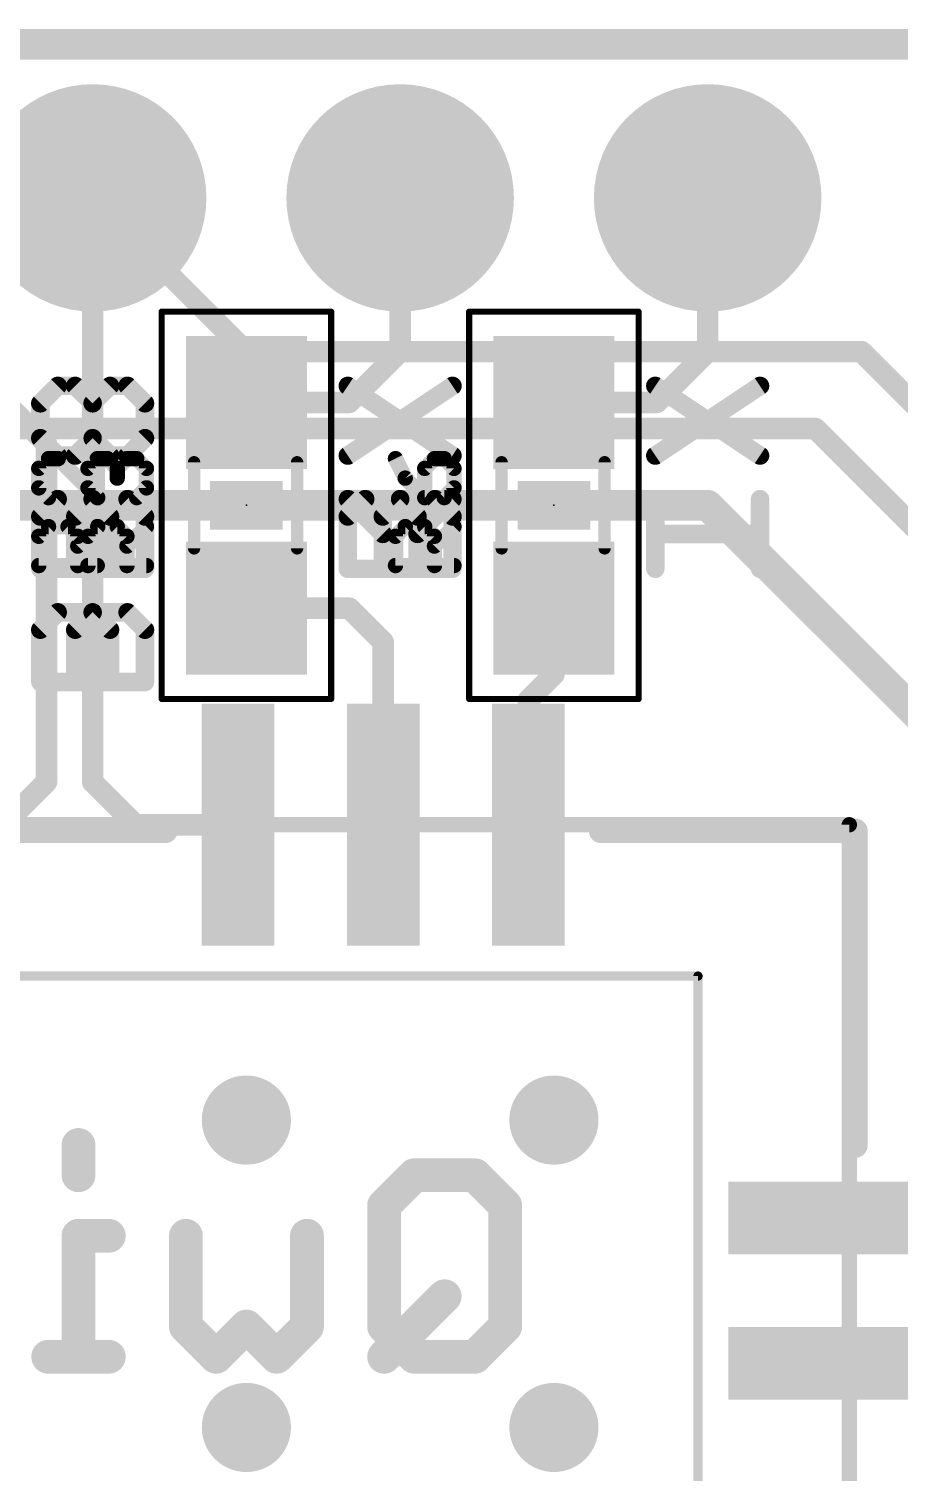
# Model space of a CAD drawing. Extents: x -38 to 69, y -72 to 37.
# Drawn here: x 14.71 to 21.9, y 13.6 to 25.53 of the extents above; entities that cross this region are included whole.
import ezdxf

# ---------------------------------------------------------------- set-up
doc = ezdxf.new("R2010")
doc.units = 0
for name, color, linetype in [('1', 12, 'CONTINUOUS'), ('16', 132, 'CONTINUOUS'), ('17', 110, 'CONTINUOUS'), ('18', 110, 'CONTINUOUS'), ('20', 53, 'CONTINUOUS'), ('21', 41, 'CONTINUOUS'), ('22', 40, 'CONTINUOUS'), ('23', 53, 'CONTINUOUS'), ('25', 253, 'CONTINUOUS'), ('35', 253, 'CONTINUOUS'), ('39', 12, 'CONTINUOUS'), ('51', 53, 'CONTINUOUS')]:
    doc.layers.add(name, color=color, linetype=linetype)

# ---------------------------------------------------------------- blocks, each defined once
blk = doc.blocks.new('RECT')
blk.add_solid([(-0.5, -0.5), (0.5, -0.5), (-0.5, 0.5), (0.5, 0.5)])
blk = doc.blocks.new('ROUNDP')
at = {"const_width": 0.5}
blk.add_lwpolyline([(0, -0.25, 1), (0, 0.25, 1), (0, -0.25)], format="xyb", dxfattribs=at)
blk = doc.blocks.new('ROUNDV')
at = {"const_width": 0.5}
blk.add_lwpolyline([(0, -0.25, 1), (0, 0.25, 1), (0, -0.25)], format="xyb", dxfattribs=at)

msp = doc.modelspace()

# ---------------------------------------------------------------- linework, layer by layer
at = {"layer": '1'}
for points, const_width in [([(0, 25.4), (30.48, 25.4)], 0.254), ([(15.24, 19.304), (15.24, 24.13)], 0.1778), ([(17.78, 22.86), (17.78, 24.13)], 0.1778), ([(20.32, 22.86), (20.32, 24.13)], 0.1778), ([(17.36, 22.44), (17.78, 22.86)], 0.1778), ([(19.9, 22.44), (20.32, 22.86)], 0.1778), ([(14.859, 22.098), (14.517, 22.44)], 0.1778), ([(16.51, 22.44), (17.36, 22.44)], 0.1778), ([(19.05, 22.44), (19.9, 22.44)], 0.1778), ([(14.859, 19.304), (14.859, 22.098)], 0.1778), ([(16.51, 20.74), (17.36, 20.74)], 0.1778), ([(17.64, 20.46), (17.36, 20.74)], 0.1778), ([(19.05, 20.74), (19.05, 20.193)], 0.1778), ([(17.64, 18.95), (17.64, 20.46)], 0.1778), ([(19.05, 20.193), (18.84, 19.983)], 0.1778), ([(18.84, 18.95), (18.84, 19.983)], 0.1778), ([(14.505, 18.95), (14.859, 19.304)], 0.1778), ([(15.594, 18.95), (15.24, 19.304)], 0.1778), ([(16.44, 18.95), (15.594, 18.95)], 0.1778)]:
    msp.add_lwpolyline(points, dxfattribs=dict(at, const_width=const_width))
at = {"layer": '1', "const_width": 0.0889}
for points in [[(15.2844, 24.13, 1), (15.1956, 24.13)], [(17.8245, 24.13, 1), (17.7355, 24.13)], [(20.3645, 24.13, 1), (20.2755, 24.13)], [(17.7355, 22.86, 1), (17.8245, 22.86)], [(17.8114, 22.8286, 1), (17.7486, 22.8914)], [(20.2755, 22.86, 1), (20.3645, 22.86)], [(20.3514, 22.8286, 1), (20.2886, 22.8914)], [(16.51, 22.4845, 1), (16.51, 22.3956)], [(17.3286, 22.4714, 1), (17.3914, 22.4086)], [(17.36, 22.3956, 1), (17.36, 22.4845)], [(19.05, 22.4845, 1), (19.05, 22.3956)], [(19.8686, 22.4714, 1), (19.9314, 22.4086)], [(19.9, 22.3956, 1), (19.9, 22.4845)], [(14.9034, 22.098, 1), (14.8146, 22.098)], [(14.8276, 22.0666, 1), (14.8904, 22.1294)], [(16.51, 20.7845, 1), (16.51, 20.6956)], [(17.3914, 20.7714, 1), (17.3286, 20.7086)], [(17.36, 20.6956, 1), (17.36, 20.7845)], [(19.0945, 20.74, 1), (19.0055, 20.74)], [(17.6845, 20.46, 1), (17.5955, 20.46)], [(17.6086, 20.4286, 1), (17.6714, 20.4914)], [(19.0814, 20.1616, 1), (19.0186, 20.2244)], [(19.0055, 20.193, 1), (19.0945, 20.193)], [(18.8845, 19.983, 1), (18.7955, 19.983)], [(18.8086, 20.0144, 1), (18.8714, 19.9516)], [(14.8146, 19.304, 1), (14.9034, 19.304)], [(14.8904, 19.2726, 1), (14.8276, 19.3354)], [(15.2714, 19.3354, 1), (15.2086, 19.2726)], [(15.1956, 19.304, 1), (15.2844, 19.304)], [(15.594, 18.9945, 1), (15.594, 18.9055)], [(15.5626, 18.9186, 1), (15.6254, 18.9814)], [(16.44, 18.9055, 1), (16.44, 18.9945)], [(17.5955, 18.95, 1), (17.6845, 18.95)], [(18.7955, 18.95, 1), (18.8845, 18.95)]]:
    msp.add_lwpolyline(points, format="xyb", dxfattribs=at)
at = {"layer": '16'}
for points, const_width in [([(0, 25.4), (30.48, 25.4)], 0.254), ([(16.51, 22.86), (15.24, 24.13)], 0.1778), ([(21.59, 22.86), (16.51, 22.86)], 0.1778), ([(24.765, 19.685), (21.59, 22.86)], 0.1778), ([(21.209, 22.225), (12.065, 22.225)], 0.1778), ([(23.749, 19.685), (21.209, 22.225)], 0.1778), ([(20.32, 21.59), (8.89, 21.59)], 0.254), ([(22.86, 19.05), (20.32, 21.59)], 0.254)]:
    msp.add_lwpolyline(points, dxfattribs=dict(at, const_width=const_width))
for points, const_width in [([(15.2714, 24.1614, 1), (15.2086, 24.0986)], 0.0889), ([(16.51, 22.9045, 1), (16.51, 22.8155)], 0.0889), ([(16.4786, 22.8286, 1), (16.5414, 22.8914)], 0.0889), ([(21.6214, 22.8914, 1), (21.5586, 22.8286)], 0.0889), ([(21.59, 22.8155, 1), (21.59, 22.9045)], 0.0889), ([(21.2404, 22.2564, 1), (21.1776, 22.1936)], 0.0889), ([(21.209, 22.1806, 1), (21.209, 22.2695)], 0.0889), ([(20.3649, 21.6349, 1), (20.2751, 21.5451)], 0.127), ([(20.32, 21.5265, 1), (20.32, 21.6535)], 0.127)]:
    msp.add_lwpolyline(points, format="xyb", dxfattribs=dict(at, const_width=const_width))
at = {"layer": '20', "const_width": 0.2032}
msp.add_lwpolyline([(0, 25.4), (30.48, 25.4)], dxfattribs=at)
at = {"layer": '21'}
for points, const_width in [([(14.9515, 22.5769), (14.8075, 22.4329)], 0.1524), ([(15.2396, 22.4329), (15.3837, 22.5769)], 0.1524), ([(15.3837, 22.5769), (15.5277, 22.5769)], 0.1524), ([(15.5277, 22.5769), (15.6718, 22.4329)], 0.1524), ([(17.3475, 22.0007), (18.2118, 22.5769)], 0.1524), ([(17.3475, 22.5769), (18.2118, 22.0007)], 0.1524), ([(19.8875, 22.0007), (20.7518, 22.5769)], 0.1524), ([(19.8875, 22.5769), (20.7518, 22.0007)], 0.1524), ([(14.8075, 22.4329), (14.8075, 22.1447)], 0.1524), ([(15.2396, 22.1447), (15.2396, 22.4329)], 0.1524), ([(15.6718, 22.4329), (15.6718, 22.1447)], 0.1524), ([(14.8075, 22.1447), (14.9515, 22.0007)], 0.1524), ([(15.0956, 22.0007), (15.2396, 22.1447)], 0.1524), ([(15.6718, 22.1447), (15.5277, 22.0007)], 0.1524), ([(14.9515, 22.0007), (15.0956, 22.0007)], 0.1524), ([(14.8075, 21.4973), (14.9515, 21.6414)], 0.1524), ([(14.9515, 21.6414), (15.2396, 21.6414)], 0.1524), ([(15.2396, 21.6414), (15.3837, 21.4973)], 0.1524), ([(17.3475, 21.4973), (17.4915, 21.6414)], 0.1524), ([(17.4915, 21.6414), (17.7796, 21.6414)], 0.1524), ([(17.7796, 21.6414), (17.9237, 21.4973)], 0.1524), ([(17.9237, 21.3533), (18.2118, 21.6414)], 0.1524), ([(19.8875, 21.0652), (19.8875, 21.6414)], 0.1524), ([(14.8075, 21.0652), (14.8075, 21.4973)], 0.1524), ([(15.3837, 21.4973), (15.3837, 21.0652)], 0.1524), ([(17.3475, 21.0652), (17.3475, 21.4973)], 0.1524), ([(17.9237, 21.4973), (17.9237, 21.0652)], 0.1524), ([(20.7518, 21.3533), (19.8875, 21.3533)], 0.1524), ([(15.6718, 21.0652), (14.8075, 21.0652)], 0.1524), ([(18.2118, 21.0652), (17.3475, 21.0652)], 0.1524), ([(14.8075, 20.5618), (14.9515, 20.7059)], 0.1524), ([(14.9515, 20.7059), (15.2396, 20.7059)], 0.1524), ([(15.2396, 20.7059), (15.3837, 20.5618)], 0.1524), ([(14.8075, 20.1296), (14.8075, 20.5618)], 0.1524), ([(15.3837, 20.5618), (15.3837, 20.1296)], 0.1524), ([(15.6718, 20.1296), (14.8075, 20.1296)], 0.1524), ([(14.64, 18.9), (15.84, 18.9)], 0.2032), ([(19.44, 18.9), (21.54, 18.9)], 0.2032), ([(21.54, 16.3), (21.54, 18.9)], 0.2032)]:
    msp.add_lwpolyline(points, dxfattribs=dict(at, const_width=const_width))
for points, const_width in [([(14.9785, 22.55, 1), (14.9246, 22.6038)], 0.0762), ([(15.3837, 22.615, 1), (15.3837, 22.5388)], 0.0762), ([(15.4106, 22.55, 1), (15.3567, 22.6038)], 0.0762), ([(15.5547, 22.6038, 1), (15.5008, 22.55)], 0.0762), ([(15.5277, 22.5388, 1), (15.5277, 22.615)], 0.0762), ([(17.3686, 22.6086, 1), (17.3263, 22.5452)], 0.0762), ([(18.2329, 22.5452, 1), (18.1907, 22.6086)], 0.0762), ([(19.9086, 22.6086, 1), (19.8663, 22.5452)], 0.0762), ([(20.7729, 22.5452, 1), (20.7307, 22.6086)], 0.0762), ([(14.7805, 22.4598, 1), (14.8344, 22.4059)], 0.0762), ([(14.8456, 22.4329, 1), (14.7694, 22.4329)], 0.0762), ([(15.2777, 22.4329, 1), (15.2015, 22.4329)], 0.0762), ([(15.2127, 22.4598, 1), (15.2666, 22.4059)], 0.0762), ([(15.7099, 22.4329, 1), (15.6337, 22.4329)], 0.0762), ([(15.6449, 22.4059, 1), (15.6987, 22.4598)], 0.0762), ([(14.8344, 22.1717, 1), (14.7805, 22.1178)], 0.0762), ([(14.7694, 22.1447, 1), (14.8456, 22.1447)], 0.0762), ([(15.2015, 22.1447, 1), (15.2777, 22.1447)], 0.0762), ([(15.2666, 22.1178, 1), (15.2127, 22.1717)], 0.0762), ([(15.6337, 22.1447, 1), (15.7099, 22.1447)], 0.0762), ([(15.6987, 22.1178, 1), (15.6449, 22.1717)], 0.0762), ([(14.9515, 22.0388, 1), (14.9515, 21.9626)], 0.0762), ([(14.9246, 21.9737, 1), (14.9785, 22.0276)], 0.0762), ([(15.0686, 22.0276, 1), (15.1225, 21.9737)], 0.0762), ([(15.0956, 21.9626, 1), (15.0956, 22.0388)], 0.0762), ([(15.5008, 22.0276, 1), (15.5547, 21.9737)], 0.0762), ([(17.3263, 22.0324, 1), (17.3686, 21.969)], 0.0762), ([(18.1907, 21.969, 1), (18.2329, 22.0324)], 0.0762), ([(19.8663, 22.0324, 1), (19.9086, 21.969)], 0.0762), ([(20.7307, 21.969, 1), (20.7729, 22.0324)], 0.0762), ([(14.9515, 21.6795, 1), (14.9515, 21.6033)], 0.0762), ([(14.9785, 21.6144, 1), (14.9246, 21.6683)], 0.0762), ([(15.2666, 21.6683, 1), (15.2127, 21.6144)], 0.0762), ([(15.2396, 21.6033, 1), (15.2396, 21.6795)], 0.0762), ([(17.4915, 21.6795, 1), (17.4915, 21.6033)], 0.0762), ([(17.5185, 21.6144, 1), (17.4646, 21.6683)], 0.0762), ([(17.8066, 21.6683, 1), (17.7527, 21.6144)], 0.0762), ([(17.7796, 21.6033, 1), (17.7796, 21.6795)], 0.0762), ([(18.2387, 21.6144, 1), (18.1849, 21.6683)], 0.0762), ([(19.9256, 21.6414, 1), (19.8494, 21.6414)], 0.0762), ([(14.7805, 21.5243, 1), (14.8344, 21.4704)], 0.0762), ([(14.8456, 21.4973, 1), (14.7694, 21.4973)], 0.0762), ([(15.4218, 21.4973, 1), (15.3456, 21.4973)], 0.0762), ([(15.3567, 21.4704, 1), (15.4106, 21.5243)], 0.0762), ([(17.3205, 21.5243, 1), (17.3744, 21.4704)], 0.0762), ([(17.3856, 21.4973, 1), (17.3094, 21.4973)], 0.0762), ([(17.9618, 21.4973, 1), (17.8856, 21.4973)], 0.0762), ([(17.8967, 21.4704, 1), (17.9506, 21.5243)], 0.0762), ([(17.8967, 21.3802, 1), (17.9506, 21.3263)], 0.0762), ([(19.8875, 21.3914, 1), (19.8875, 21.3152)], 0.0762), ([(20.7518, 21.3152, 1), (20.7518, 21.3914)], 0.0762), ([(14.8075, 21.1033, 1), (14.8075, 21.0271)], 0.0762), ([(15.6718, 21.0271, 1), (15.6718, 21.1033)], 0.0762), ([(17.3475, 21.1033, 1), (17.3475, 21.0271)], 0.0762), ([(18.2118, 21.0271, 1), (18.2118, 21.1033)], 0.0762), ([(14.7694, 21.0652, 1), (14.8456, 21.0652)], 0.0762), ([(15.3456, 21.0652, 1), (15.4218, 21.0652)], 0.0762), ([(17.3094, 21.0652, 1), (17.3856, 21.0652)], 0.0762), ([(17.8856, 21.0652, 1), (17.9618, 21.0652)], 0.0762), ([(19.8494, 21.0652, 1), (19.9256, 21.0652)], 0.0762), ([(14.9515, 20.744, 1), (14.9515, 20.6678)], 0.0762), ([(14.9785, 20.6789, 1), (14.9246, 20.7328)], 0.0762), ([(15.2666, 20.7328, 1), (15.2127, 20.6789)], 0.0762), ([(15.2396, 20.6678, 1), (15.2396, 20.744)], 0.0762), ([(14.8456, 20.5618, 1), (14.7694, 20.5618)], 0.0762), ([(15.4218, 20.5618, 1), (15.3456, 20.5618)], 0.0762), ([(14.7805, 20.5888, 1), (14.8344, 20.5349)], 0.0762), ([(15.3567, 20.5349, 1), (15.4106, 20.5888)], 0.0762), ([(14.8075, 20.1677, 1), (14.8075, 20.0915)], 0.0762), ([(14.7694, 20.1296, 1), (14.8456, 20.1296)], 0.0762), ([(15.3456, 20.1296, 1), (15.4218, 20.1296)], 0.0762), ([(15.6718, 20.0915, 1), (15.6718, 20.1677)], 0.0762), ([(15.84, 18.8492, 1), (15.84, 18.9508)], 0.1016), ([(19.44, 18.9508, 1), (19.44, 18.8492)], 0.1016), ([(21.5908, 18.9, 1), (21.4892, 18.9)], 0.1016), ([(21.54, 18.8492, 1), (21.54, 18.9508)], 0.1016), ([(21.4892, 16.3, 1), (21.5908, 16.3)], 0.1016)]:
    msp.add_lwpolyline(points, format="xyb", dxfattribs=dict(at, const_width=const_width))
at = {"layer": '22'}
for points, const_width in [([(14.9523, 22.5769), (14.8082, 22.4329)], 0.1524), ([(15.0963, 22.5769), (14.9523, 22.5769)], 0.1524), ([(15.2404, 22.4329), (15.0963, 22.5769)], 0.1524), ([(15.5285, 22.5769), (15.6725, 22.4329)], 0.1524), ([(18.2125, 22.0007), (17.3482, 22.5769)], 0.1524), ([(18.2125, 22.5769), (17.3482, 22.0007)], 0.1524), ([(20.7525, 22.0007), (19.8882, 22.5769)], 0.1524), ([(20.7525, 22.5769), (19.8882, 22.0007)], 0.1524), ([(14.8082, 22.4329), (14.8082, 22.1447)], 0.1524), ([(15.2404, 22.1447), (15.2404, 22.4329)], 0.1524), ([(15.6725, 22.4329), (15.6725, 22.1447)], 0.1524), ([(14.8082, 22.1447), (14.9523, 22.0007)], 0.1524), ([(15.3844, 22.0007), (15.2404, 22.1447)], 0.1524), ([(15.6725, 22.1447), (15.5285, 22.0007)], 0.1524), ([(15.5285, 22.0007), (15.3844, 22.0007)], 0.1524), ([(15.2404, 21.6414), (15.0963, 21.4973)], 0.1524), ([(15.5285, 21.6414), (15.2404, 21.6414)], 0.1524), ([(15.6725, 21.4973), (15.5285, 21.6414)], 0.1524), ([(17.6363, 21.3533), (17.3482, 21.6414)], 0.1524), ([(17.7804, 21.6414), (17.6363, 21.4973)], 0.1524), ([(18.0685, 21.6414), (17.7804, 21.6414)], 0.1524), ([(18.2125, 21.4973), (18.0685, 21.6414)], 0.1524), ([(20.7525, 21.0652), (20.7525, 21.6414)], 0.1524), ([(15.0963, 21.4973), (15.0963, 21.0652)], 0.1524), ([(15.6725, 21.0652), (15.6725, 21.4973)], 0.1524), ([(17.6363, 21.4973), (17.6363, 21.0652)], 0.1524), ([(18.2125, 21.0652), (18.2125, 21.4973)], 0.1524), ([(19.8882, 21.3533), (20.7525, 21.3533)], 0.1524), ([(14.8082, 21.0652), (15.6725, 21.0652)], 0.1524), ([(17.3482, 21.0652), (18.2125, 21.0652)], 0.1524), ([(15.2404, 20.7059), (15.0963, 20.5618)], 0.1524), ([(15.5285, 20.7059), (15.2404, 20.7059)], 0.1524), ([(15.6725, 20.5618), (15.5285, 20.7059)], 0.1524), ([(15.0963, 20.5618), (15.0963, 20.1296)], 0.1524), ([(15.6725, 20.1296), (15.6725, 20.5618)], 0.1524), ([(14.8082, 20.1296), (15.6725, 20.1296)], 0.1524), ([(15.1232, 16.3041), (15.1232, 16.0541)], 0.2794), ([(17.8975, 16.0541), (17.6476, 15.8041)], 0.2794), ([(18.3975, 16.0541), (17.8975, 16.0541)], 0.2794), ([(18.6475, 15.8041), (18.3975, 16.0541)], 0.2794), ([(17.6476, 15.8041), (17.6476, 14.8042)], 0.2794), ([(18.6475, 14.8042), (18.6475, 15.8041)], 0.2794), ([(15.3732, 15.5541), (15.1232, 15.5541)], 0.2794), ([(15.1232, 15.5541), (15.1232, 14.5542)], 0.2794), ([(16.0104, 14.8042), (16.0104, 15.5541)], 0.2794), ([(17.0103, 15.5541), (17.0103, 14.8042)], 0.2794), ([(18.1475, 15.0542), (17.6476, 14.5542)], 0.2794), ([(16.2604, 14.5542), (16.0104, 14.8042)], 0.2794), ([(16.5104, 14.8042), (16.2604, 14.5542)], 0.2794), ([(16.7603, 14.5542), (16.5104, 14.8042)], 0.2794), ([(17.0103, 14.8042), (16.7603, 14.5542)], 0.2794), ([(17.6476, 14.8042), (17.8975, 14.5542)], 0.2794), ([(18.3975, 14.5542), (18.6475, 14.8042)], 0.2794), ([(15.3732, 14.5542), (14.8732, 14.5542)], 0.2794), ([(17.8975, 14.5542), (18.3975, 14.5542)], 0.2794)]:
    msp.add_lwpolyline(points, dxfattribs=dict(at, const_width=const_width))
for points, const_width in [([(14.9523, 22.615, 1), (14.9523, 22.5388)], 0.0762), ([(14.9792, 22.55, 1), (14.9253, 22.6038)], 0.0762), ([(15.1233, 22.6038, 1), (15.0694, 22.55)], 0.0762), ([(15.0963, 22.5388, 1), (15.0963, 22.615)], 0.0762), ([(15.5554, 22.6038, 1), (15.5015, 22.55)], 0.0762), ([(17.3693, 22.6086, 1), (17.3271, 22.5452)], 0.0762), ([(18.2337, 22.5452, 1), (18.1914, 22.6086)], 0.0762), ([(19.9093, 22.6086, 1), (19.8671, 22.5452)], 0.0762), ([(20.7737, 22.5452, 1), (20.7314, 22.6086)], 0.0762), ([(14.8463, 22.4329, 1), (14.7701, 22.4329)], 0.0762), ([(14.7813, 22.4598, 1), (14.8351, 22.4059)], 0.0762), ([(15.2785, 22.4329, 1), (15.2023, 22.4329)], 0.0762), ([(15.2134, 22.4059, 1), (15.2673, 22.4598)], 0.0762), ([(15.7106, 22.4329, 1), (15.6344, 22.4329)], 0.0762), ([(15.6456, 22.4059, 1), (15.6995, 22.4598)], 0.0762), ([(14.8351, 22.1717, 1), (14.7813, 22.1178)], 0.0762), ([(14.7701, 22.1447, 1), (14.8463, 22.1447)], 0.0762), ([(15.2673, 22.1717, 1), (15.2134, 22.1178)], 0.0762), ([(15.2023, 22.1447, 1), (15.2785, 22.1447)], 0.0762), ([(15.6344, 22.1447, 1), (15.7106, 22.1447)], 0.0762), ([(15.6995, 22.1178, 1), (15.6456, 22.1717)], 0.0762), ([(14.9253, 21.9737, 1), (14.9792, 22.0276)], 0.0762), ([(15.3844, 22.0388, 1), (15.3844, 21.9626)], 0.0762), ([(15.3575, 21.9737, 1), (15.4114, 22.0276)], 0.0762), ([(15.5015, 22.0276, 1), (15.5554, 21.9737)], 0.0762), ([(15.5285, 21.9626, 1), (15.5285, 22.0388)], 0.0762), ([(17.3271, 22.0324, 1), (17.3693, 21.969)], 0.0762), ([(18.1914, 21.969, 1), (18.2337, 22.0324)], 0.0762), ([(19.8671, 22.0324, 1), (19.9093, 21.969)], 0.0762), ([(20.7314, 21.969, 1), (20.7737, 22.0324)], 0.0762), ([(15.2404, 21.6795, 1), (15.2404, 21.6033)], 0.0762), ([(15.2673, 21.6144, 1), (15.2134, 21.6683)], 0.0762), ([(15.5554, 21.6683, 1), (15.5015, 21.6144)], 0.0762), ([(15.5285, 21.6033, 1), (15.5285, 21.6795)], 0.0762), ([(17.3751, 21.6683, 1), (17.3213, 21.6144)], 0.0762), ([(17.7804, 21.6795, 1), (17.7804, 21.6033)], 0.0762), ([(17.8073, 21.6144, 1), (17.7534, 21.6683)], 0.0762), ([(18.0954, 21.6683, 1), (18.0415, 21.6144)], 0.0762), ([(18.0685, 21.6033, 1), (18.0685, 21.6795)], 0.0762), ([(20.7906, 21.6414, 1), (20.7144, 21.6414)], 0.0762), ([(15.1344, 21.4973, 1), (15.0582, 21.4973)], 0.0762), ([(15.0694, 21.5243, 1), (15.1233, 21.4704)], 0.0762), ([(15.7106, 21.4973, 1), (15.6344, 21.4973)], 0.0762), ([(15.6456, 21.4704, 1), (15.6995, 21.5243)], 0.0762), ([(17.6744, 21.4973, 1), (17.5982, 21.4973)], 0.0762), ([(17.6094, 21.5243, 1), (17.6633, 21.4704)], 0.0762), ([(18.2506, 21.4973, 1), (18.1744, 21.4973)], 0.0762), ([(18.1856, 21.4704, 1), (18.2395, 21.5243)], 0.0762), ([(17.6094, 21.3263, 1), (17.6633, 21.3802)], 0.0762), ([(19.8882, 21.3914, 1), (19.8882, 21.3152)], 0.0762), ([(20.7525, 21.3152, 1), (20.7525, 21.3914)], 0.0762), ([(14.8082, 21.1033, 1), (14.8082, 21.0271)], 0.0762), ([(15.6725, 21.0271, 1), (15.6725, 21.1033)], 0.0762), ([(17.3482, 21.1033, 1), (17.3482, 21.0271)], 0.0762), ([(18.2125, 21.0271, 1), (18.2125, 21.1033)], 0.0762), ([(15.0582, 21.0652, 1), (15.1344, 21.0652)], 0.0762), ([(15.6344, 21.0652, 1), (15.7106, 21.0652)], 0.0762), ([(17.5982, 21.0652, 1), (17.6744, 21.0652)], 0.0762), ([(18.1744, 21.0652, 1), (18.2506, 21.0652)], 0.0762), ([(20.7144, 21.0652, 1), (20.7906, 21.0652)], 0.0762), ([(15.2404, 20.744, 1), (15.2404, 20.6678)], 0.0762), ([(15.2673, 20.6789, 1), (15.2134, 20.7328)], 0.0762), ([(15.5554, 20.7328, 1), (15.5015, 20.6789)], 0.0762), ([(15.5285, 20.6678, 1), (15.5285, 20.744)], 0.0762), ([(15.1344, 20.5618, 1), (15.0582, 20.5618)], 0.0762), ([(15.7106, 20.5618, 1), (15.6344, 20.5618)], 0.0762), ([(15.0694, 20.5888, 1), (15.1233, 20.5349)], 0.0762), ([(15.6456, 20.5349, 1), (15.6995, 20.5888)], 0.0762), ([(14.8082, 20.1677, 1), (14.8082, 20.0915)], 0.0762), ([(15.0582, 20.1296, 1), (15.1344, 20.1296)], 0.0762), ([(15.6344, 20.1296, 1), (15.7106, 20.1296)], 0.0762), ([(15.6725, 20.0915, 1), (15.6725, 20.1677)], 0.0762), ([(15.193, 16.3041, 1), (15.0533, 16.3041)], 0.1397), ([(15.0533, 16.0541, 1), (15.193, 16.0541)], 0.1397), ([(17.8975, 16.1239, 1), (17.8975, 15.9842)], 0.1397), ([(17.9469, 16.0047, 1), (17.8481, 16.1035)], 0.1397), ([(18.4469, 16.1035, 1), (18.3481, 16.0047)], 0.1397), ([(18.3975, 15.9842, 1), (18.3975, 16.1239)], 0.1397), ([(17.7174, 15.8041, 1), (17.5777, 15.8041)], 0.1397), ([(17.5982, 15.8535, 1), (17.697, 15.7547)], 0.1397), ([(18.7173, 15.8041, 1), (18.5776, 15.8041)], 0.1397), ([(18.5981, 15.7547, 1), (18.6969, 15.8535)], 0.1397), ([(15.193, 15.5541, 1), (15.0533, 15.5541)], 0.1397), ([(15.1232, 15.624, 1), (15.1232, 15.4843)], 0.1397), ([(15.3732, 15.4843, 1), (15.3732, 15.624)], 0.1397), ([(16.0803, 15.5541, 1), (15.9406, 15.5541)], 0.1397), ([(17.0802, 15.5541, 1), (16.9405, 15.5541)], 0.1397), ([(18.1969, 15.0048, 1), (18.0981, 15.1036)], 0.1397), ([(16.0598, 14.8536, 1), (15.961, 14.7548)], 0.1397), ([(16.5598, 14.8536, 1), (16.461, 14.7548)], 0.1397), ([(16.5598, 14.7548, 1), (16.461, 14.8536)], 0.1397), ([(17.0597, 14.7548, 1), (16.9609, 14.8536)], 0.1397), ([(17.697, 14.8536, 1), (17.5982, 14.7548)], 0.1397), ([(18.6969, 14.7548, 1), (18.5981, 14.8536)], 0.1397), ([(15.9406, 14.8042, 1), (16.0803, 14.8042)], 0.1397), ([(16.9405, 14.8042, 1), (17.0802, 14.8042)], 0.1397), ([(17.5777, 14.8042, 1), (17.7174, 14.8042)], 0.1397), ([(18.5776, 14.8042, 1), (18.7173, 14.8042)], 0.1397), ([(14.8732, 14.6241, 1), (14.8732, 14.4844)], 0.1397), ([(15.3732, 14.4844, 1), (15.3732, 14.6241)], 0.1397), ([(16.211, 14.6036, 1), (16.3098, 14.5048)], 0.1397), ([(16.211, 14.5048, 1), (16.3098, 14.6036)], 0.1397), ([(16.711, 14.6036, 1), (16.8097, 14.5048)], 0.1397), ([(16.711, 14.5048, 1), (16.8097, 14.6036)], 0.1397), ([(17.5982, 14.6036, 1), (17.697, 14.5048)], 0.1397), ([(17.8975, 14.6241, 1), (17.8975, 14.4844)], 0.1397), ([(17.8481, 14.5048, 1), (17.9469, 14.6036)], 0.1397), ([(18.3481, 14.6036, 1), (18.4469, 14.5048)], 0.1397), ([(18.3975, 14.4844, 1), (18.3975, 14.6241)], 0.1397), ([(15.0533, 14.5542, 1), (15.193, 14.5542)], 0.1397)]:
    msp.add_lwpolyline(points, format="xyb", dxfattribs=dict(at, const_width=const_width))
at = {"layer": '23'}
for p in [(16.51, 21.59), (19.05, 21.59)]:
    msp.add_point(p, dxfattribs=at)
at = {"layer": '25', "const_width": 0.0635}
for points in [[(14.8268, 21.895, 1), (14.7633, 21.895)], [(14.7726, 21.9175, 1), (14.8175, 21.8726)], [(14.8756, 22.0073, 1), (14.8756, 21.9438)], [(14.898, 21.9531, 1), (14.8531, 21.998)], [(14.9785, 21.998, 1), (14.9336, 21.9531)], [(14.9561, 21.9438, 1), (14.9561, 22.0073)], [(15.2332, 21.895, 1), (15.1697, 21.895)], [(15.179, 21.9175, 1), (15.2239, 21.8726)], [(15.3099, 21.9755, 1), (15.2463, 21.9755)], [(15.282, 22.0073, 1), (15.282, 21.9438)], [(15.3044, 21.9531, 1), (15.2595, 21.998)], [(15.3849, 21.998, 1), (15.34, 21.9531)], [(15.3625, 21.9438, 1), (15.3625, 22.0073)], [(15.4747, 21.895, 1), (15.4112, 21.895)], [(15.4205, 21.9175, 1), (15.4654, 21.8726)], [(15.4205, 21.8726, 1), (15.4654, 21.9175)], [(15.5235, 22.0073, 1), (15.5235, 21.9438)], [(15.5459, 21.9531, 1), (15.501, 21.998)], [(15.6265, 21.998, 1), (15.5815, 21.9531)], [(15.604, 21.9438, 1), (15.604, 22.0073)], [(15.7163, 21.895, 1), (15.6527, 21.895)], [(15.662, 21.8726, 1), (15.707, 21.9175)], [(17.7699, 21.9897, 1), (17.7131, 21.9613)], [(18.0147, 21.895, 1), (17.9512, 21.895)], [(17.9605, 21.9175, 1), (18.0054, 21.8726)], [(18.0635, 22.0073, 1), (18.0635, 21.9438)], [(18.0859, 21.9531, 1), (18.041, 21.998)], [(18.1665, 21.998, 1), (18.1215, 21.9531)], [(18.144, 21.9438, 1), (18.144, 22.0073)], [(18.2563, 21.895, 1), (18.1928, 21.895)], [(18.202, 21.8726, 1), (18.247, 21.9175)], [(15.4112, 21.8145, 1), (15.4747, 21.8145)], [(17.8444, 21.837, 1), (17.7995, 21.7921)], [(17.7936, 21.8003, 1), (17.8504, 21.8287)], [(14.7633, 21.734, 1), (14.8268, 21.734)], [(14.8175, 21.7564, 1), (14.7726, 21.7115)], [(14.8531, 21.631, 1), (14.898, 21.6759)], [(15.2239, 21.7565, 1), (15.179, 21.7115)], [(15.1697, 21.734, 1), (15.2332, 21.734)], [(15.2556, 21.631, 1), (15.3006, 21.6759)], [(15.2595, 21.631, 1), (15.3044, 21.676)], [(15.5815, 21.676, 1), (15.6265, 21.631)], [(15.6527, 21.734, 1), (15.7163, 21.734)], [(15.707, 21.7115, 1), (15.662, 21.7565)], [(17.983, 21.6852, 1), (17.983, 21.6218)], [(17.9605, 21.631, 1), (18.0054, 21.676)], [(18.1215, 21.676, 1), (18.1665, 21.631)], [(18.144, 21.6218, 1), (18.144, 21.6852)], [(18.1928, 21.734, 1), (18.2563, 21.734)], [(18.247, 21.7115, 1), (18.202, 21.7565)], [(15.2463, 21.6535, 1), (15.3099, 21.6535)], [(17.9512, 21.6535, 1), (18.0147, 21.6535)], [(14.8756, 21.4459, 1), (14.8756, 21.3824)], [(14.898, 21.3917, 1), (14.8531, 21.4366)], [(15.059, 21.4366, 1), (15.0141, 21.3917)], [(15.0366, 21.3824, 1), (15.0366, 21.4459)], [(15.282, 21.4459, 1), (15.282, 21.3824)], [(15.3006, 21.3917, 1), (15.2556, 21.4366)], [(15.3044, 21.3917, 1), (15.2595, 21.4366)], [(15.4654, 21.4366, 1), (15.4205, 21.3917)], [(15.443, 21.3824, 1), (15.443, 21.4459)], [(15.707, 21.3917, 1), (15.662, 21.4366)], [(17.822, 21.4459, 1), (17.822, 21.3824)], [(17.8444, 21.3917, 1), (17.7995, 21.4366)], [(18.0054, 21.4366, 1), (17.9605, 21.3917)], [(17.983, 21.3824, 1), (17.983, 21.4459)], [(18.247, 21.3917, 1), (18.202, 21.4366)], [(14.8268, 21.3337, 1), (14.7633, 21.3337)], [(14.7726, 21.3561, 1), (14.8175, 21.3112)], [(15.1488, 21.3337, 1), (15.0853, 21.3337)], [(15.0946, 21.3112, 1), (15.1395, 21.3561)], [(15.2332, 21.3337, 1), (15.1697, 21.3337)], [(15.179, 21.3561, 1), (15.2239, 21.3112)], [(15.5552, 21.3337, 1), (15.4917, 21.3337)], [(15.501, 21.3112, 1), (15.5459, 21.3561)], [(17.7732, 21.3337, 1), (17.7097, 21.3337)], [(17.719, 21.3561, 1), (17.7639, 21.3112)], [(18.0952, 21.3337, 1), (18.0317, 21.3337)], [(18.041, 21.3112, 1), (18.0859, 21.3561)], [(15.0946, 21.2756, 1), (15.1395, 21.2307)], [(15.501, 21.2756, 1), (15.5459, 21.2307)], [(18.041, 21.2756, 1), (18.0859, 21.2307)], [(14.7633, 21.0922, 1), (14.8268, 21.0922)], [(14.7951, 21.1239, 1), (14.7951, 21.0604)], [(15.0853, 21.0922, 1), (15.1488, 21.0922)], [(15.2015, 21.1239, 1), (15.2015, 21.0604)], [(15.1697, 21.0922, 1), (15.2332, 21.0922)], [(15.2781, 21.0604, 1), (15.2781, 21.1239)], [(15.4917, 21.0922, 1), (15.5552, 21.0922)], [(15.6845, 21.0604, 1), (15.6845, 21.1239)], [(17.7415, 21.1239, 1), (17.7415, 21.0604)], [(17.7097, 21.0922, 1), (17.7732, 21.0922)], [(18.0317, 21.0922, 1), (18.0952, 21.0922)], [(18.2245, 21.0604, 1), (18.2245, 21.1239)]]:
    msp.add_lwpolyline(points, format="xyb", dxfattribs=at)
at = {"layer": '25', "const_width": 0.127}
for points in [[(14.8756, 21.9755), (14.7951, 21.895)], [(14.7951, 21.895), (14.7951, 21.734)], [(14.9561, 21.9755), (14.8756, 21.9755)], [(15.2781, 21.6535), (14.9561, 21.9755)], [(15.2015, 21.895), (15.282, 21.9755)], [(15.2015, 21.734), (15.2015, 21.895)], [(15.2781, 21.9755), (15.2781, 21.6535)], [(15.282, 21.9755), (15.3625, 21.9755)], [(15.3625, 21.9755), (15.443, 21.895)], [(15.443, 21.895), (15.5235, 21.9755)], [(15.443, 21.895), (15.443, 21.8145)], [(15.5235, 21.9755), (15.604, 21.9755)], [(15.604, 21.9755), (15.6845, 21.895)], [(15.6845, 21.895), (15.6845, 21.734)], [(17.7415, 21.9755), (17.822, 21.8145)], [(18.0635, 21.9755), (17.983, 21.895)], [(17.983, 21.895), (17.983, 21.6535)], [(18.144, 21.9755), (18.0635, 21.9755)], [(18.2245, 21.895), (18.144, 21.9755)], [(18.2245, 21.734), (18.2245, 21.895)], [(17.822, 21.8145), (17.983, 21.6535)], [(14.7951, 21.734), (14.8756, 21.6535)], [(15.282, 21.6535), (15.2015, 21.734)], [(15.6845, 21.734), (15.604, 21.6535)], [(17.983, 21.6535), (18.144, 21.6535)], [(18.144, 21.6535), (18.2245, 21.734)], [(14.7951, 21.3337), (14.8756, 21.4142)], [(14.8756, 21.4142), (15.0366, 21.4142)], [(15.0366, 21.4142), (15.1171, 21.3337)], [(15.1171, 21.2532), (15.2781, 21.4142)], [(15.2015, 21.3337), (15.282, 21.4142)], [(15.282, 21.4142), (15.443, 21.4142)], [(15.443, 21.4142), (15.5235, 21.3337)], [(15.5235, 21.2532), (15.6845, 21.4142)], [(17.7415, 21.3337), (17.822, 21.4142)], [(17.822, 21.4142), (17.983, 21.4142)], [(17.983, 21.4142), (18.0635, 21.3337)], [(18.0635, 21.2532), (18.2245, 21.4142)], [(14.7951, 21.0922), (14.7951, 21.3337)], [(15.1171, 21.3337), (15.1171, 21.0922)], [(15.2015, 21.0922), (15.2015, 21.3337)], [(15.5235, 21.3337), (15.5235, 21.0922)], [(17.7415, 21.0922), (17.7415, 21.3337)], [(18.0635, 21.3337), (18.0635, 21.0922)], [(15.2781, 21.0922), (14.7951, 21.0922)], [(15.6845, 21.0922), (15.2015, 21.0922)], [(18.2245, 21.0922), (17.7415, 21.0922)]]:
    msp.add_lwpolyline(points, dxfattribs=at)
at = {"layer": '39'}
for points, const_width in [([(15.81, 19.99), (15.81, 23.19)], 0.0508), ([(15.81, 23.19), (17.21, 23.19)], 0.0508), ([(17.21, 23.19), (17.21, 19.99)], 0.0508), ([(18.35, 19.99), (18.35, 23.19)], 0.0508), ([(18.35, 23.19), (19.75, 23.19)], 0.0508), ([(19.75, 23.19), (19.75, 19.99)], 0.0508), ([(17.21, 19.99), (15.81, 19.99)], 0.0508), ([(19.75, 19.99), (18.35, 19.99)], 0.0508), ([(10.24, 17.7), (20.24, 17.7)], 0.0762), ([(20.24, 17.7), (20.24, 7.7)], 0.0762)]:
    msp.add_lwpolyline(points, dxfattribs=dict(at, const_width=const_width))
for points, const_width in [([(15.8227, 23.19, 1), (15.7973, 23.19)], 0.0254), ([(15.81, 23.2027, 1), (15.81, 23.1773)], 0.0254), ([(17.2227, 23.19, 1), (17.1973, 23.19)], 0.0254), ([(17.21, 23.1773, 1), (17.21, 23.2027)], 0.0254), ([(18.3627, 23.19, 1), (18.3373, 23.19)], 0.0254), ([(18.35, 23.2027, 1), (18.35, 23.1773)], 0.0254), ([(19.7627, 23.19, 1), (19.7373, 23.19)], 0.0254), ([(19.75, 23.1773, 1), (19.75, 23.2027)], 0.0254), ([(15.81, 20.0027, 1), (15.81, 19.9773)], 0.0254), ([(15.7973, 19.99, 1), (15.8227, 19.99)], 0.0254), ([(17.1973, 19.99, 1), (17.2227, 19.99)], 0.0254), ([(17.21, 19.9773, 1), (17.21, 20.0027)], 0.0254), ([(18.35, 20.0027, 1), (18.35, 19.9773)], 0.0254), ([(18.3373, 19.99, 1), (18.3627, 19.99)], 0.0254), ([(19.7373, 19.99, 1), (19.7627, 19.99)], 0.0254), ([(19.75, 19.9773, 1), (19.75, 20.0027)], 0.0254), ([(20.2591, 17.7, 1), (20.221, 17.7)], 0.0381), ([(20.24, 17.6809, 1), (20.24, 17.719)], 0.0381)]:
    msp.add_lwpolyline(points, format="xyb", dxfattribs=dict(at, const_width=const_width))
at = {"layer": '51'}
for points, const_width in [([(16.078, 21.234), (16.078, 21.946)], 0.1016), ([(16.929, 21.234), (16.929, 21.946)], 0.1016), ([(18.618, 21.234), (18.618, 21.946)], 0.1016), ([(19.469, 21.234), (19.469, 21.946)], 0.1016), ([(21.49, 18.95), (8.99, 18.95)], 0.127), ([(21.49, 6.45), (21.49, 18.95)], 0.127)]:
    msp.add_lwpolyline(points, dxfattribs=dict(at, const_width=const_width))
for points, const_width in [([(16.1034, 21.946, 1), (16.0526, 21.946)], 0.0508), ([(16.9544, 21.946, 1), (16.9036, 21.946)], 0.0508), ([(18.6434, 21.946, 1), (18.5926, 21.946)], 0.0508), ([(19.4944, 21.946, 1), (19.4436, 21.946)], 0.0508), ([(16.0526, 21.234, 1), (16.1034, 21.234)], 0.0508), ([(16.9036, 21.234, 1), (16.9544, 21.234)], 0.0508), ([(18.5926, 21.234, 1), (18.6434, 21.234)], 0.0508), ([(19.4436, 21.234, 1), (19.4944, 21.234)], 0.0508), ([(21.5218, 18.95, 1), (21.4583, 18.95)], 0.0635), ([(21.49, 18.9183, 1), (21.49, 18.9817)], 0.0635)]:
    msp.add_lwpolyline(points, format="xyb", dxfattribs=dict(at, const_width=const_width))

# ---------------------------------------------------------------- block references
at = {"layer": '1', "xscale": 1.1, "rotation": 90}
for p in [(16.51, 22.44), (19.05, 22.44), (16.51, 20.74), (19.05, 20.74)]:
    msp.add_blockref('RECT', p, dxfattribs=at)
at = {"layer": '1', "xscale": 2, "yscale": 0.6, "rotation": 270}
for p in [(16.44, 18.95), (17.64, 18.95), (18.84, 18.95)]:
    msp.add_blockref('RECT', p, dxfattribs=at)
at = {"layer": '1', "xscale": 2, "yscale": 0.6}
for p in [(21.49, 15.7), (21.49, 14.5)]:
    msp.add_blockref('RECT', p, dxfattribs=at)
at = {"layer": '17', "xscale": 1.8796, "yscale": 1.8796, "rotation": 90}
for p in [(15.24, 24.13), (15.24, 24.13), (17.78, 24.13), (17.78, 24.13), (20.32, 24.13), (20.32, 24.13)]:
    msp.add_blockref('ROUNDP', p, dxfattribs=at)
at = {"layer": '18', "xscale": 0.7366, "yscale": 0.7366}
for p in [(16.51, 16.51), (16.51, 16.51), (19.05, 16.51), (19.05, 16.51), (16.51, 13.97), (16.51, 13.97), (19.05, 13.97), (19.05, 13.97)]:
    msp.add_blockref('ROUNDV', p, dxfattribs=at)
at = {"layer": '35', "xscale": 0.3998, "yscale": 0.6, "rotation": 90}
for p in [(16.51, 21.59), (19.05, 21.59)]:
    msp.add_blockref('RECT', p, dxfattribs=at)
at = {"layer": '51', "xscale": 0.508, "yscale": 0.508}
for p in [(15.24, 24.13), (17.78, 24.13), (20.32, 24.13)]:
    msp.add_blockref('RECT', p, dxfattribs=at)
at = {"layer": '51', "xscale": 0.5001, "yscale": 0.95, "rotation": 90}
for p in [(16.5049, 22.1702), (19.0449, 22.1702), (16.5049, 21.0019), (19.0449, 21.0019)]:
    msp.add_blockref('RECT', p, dxfattribs=at)

doc.saveas('drawing.dxf')
